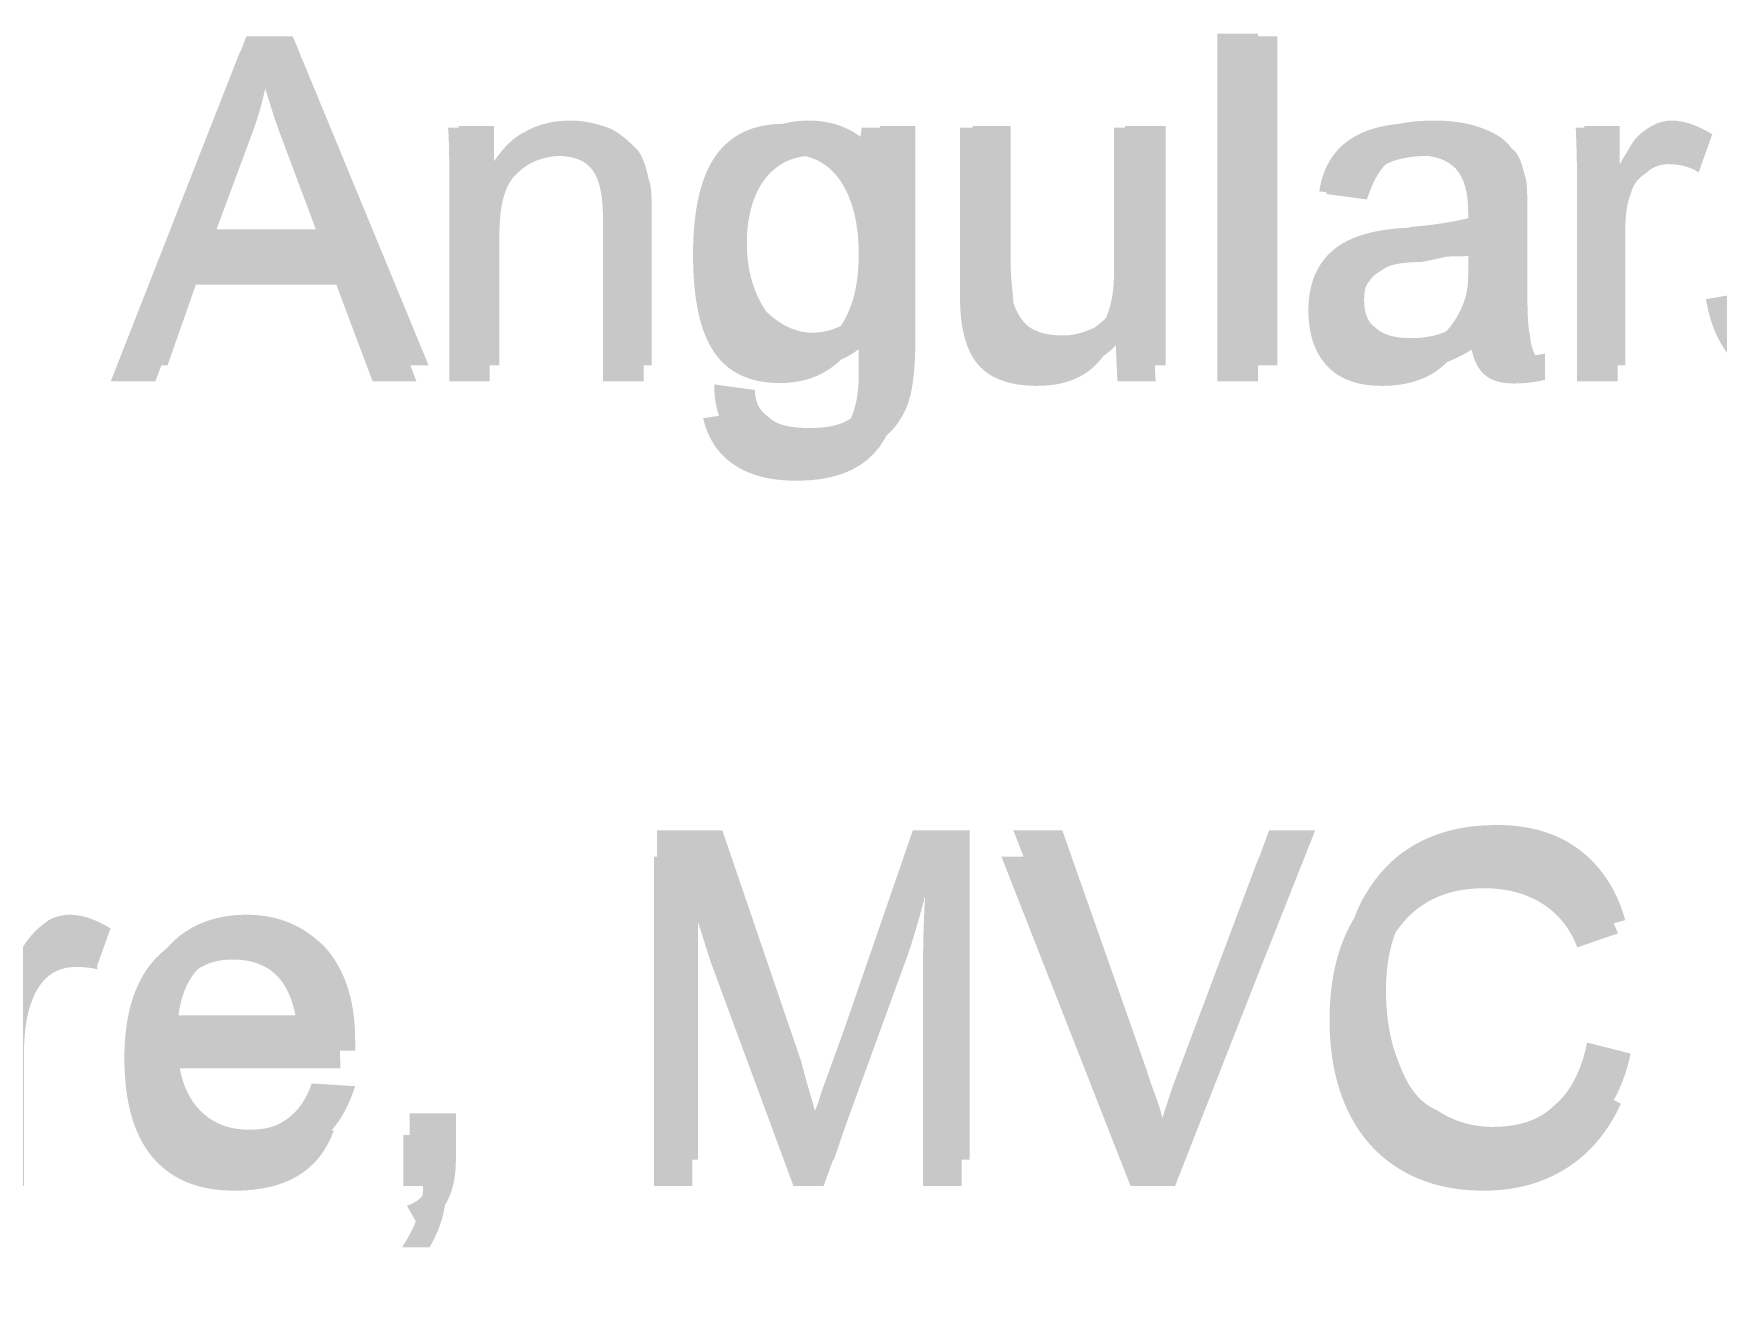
# Model space of a CAD drawing. Header units: millimetres. Extents: x 25 to 207, y 36 to 227.
# Drawn here: x 37.83 to 48.08, y 194.15 to 201.77 of the extents above; entities that cross this region are included whole.
import ezdxf

# ---------------------------------------------------------------- set-up
doc = ezdxf.new("R2010")
doc.units = ezdxf.units.MM
doc.header["$MEASUREMENT"] = 0
doc.layers.get('0').update_dxf_attribs({"linetype": 'CONTINUOUS'})
doc.styles.add('Arial$001', font='arial.ttf', dxfattribs={"height": 2.376})

msp = doc.modelspace()

# ---------------------------------------------------------------- hatches: boundary and pattern name
at = {"true_color": 0x000007}
h = msp.add_hatch(color=0, dxfattribs=at)
h.paths.add_polyline_path([(38.368, 199.751), (39.129, 201.754), (39.411, 201.754), (40.238, 199.751), (39.94, 199.751), (39.709, 200.364), (38.864, 200.364), (38.649, 199.751)])
edge = h.paths.add_edge_path()
edge.add_line((38.947, 200.579), (39.626, 200.579))
edge.add_line((39.626, 200.579), (39.411, 201.125))
edge.add_spline(control_points=[(39.411, 201.125), (39.344, 201.29), (39.295, 201.439), (39.262, 201.539), (39.262, 201.539), (39.245, 201.423), (39.212, 201.29), (39.162, 201.158)], knot_values=[0, 0, 0, 0, 0.125, 0.125, 0.125, 0.125, 1, 1, 1, 1], degree=3, periodic=0)
edge.add_line((39.162, 201.158), (38.947, 200.579))
edge = h.paths.add_edge_path()
edge.add_line((40.42, 199.751), (40.42, 201.208))
edge.add_line((40.42, 201.208), (40.635, 201.208))
edge.add_line((40.635, 201.208), (40.635, 200.993))
edge.add_spline(control_points=[(40.635, 200.993), (40.751, 201.158), (40.9, 201.241), (41.099, 201.241), (41.099, 201.241), (41.182, 201.241), (41.264, 201.224), (41.347, 201.191), (41.347, 201.191), (41.413, 201.158), (41.463, 201.108), (41.513, 201.059), (41.513, 201.059), (41.546, 201.009), (41.562, 200.959), (41.579, 200.877), (41.579, 200.877), (41.596, 200.844), (41.596, 200.761), (41.596, 200.645)], knot_values=[0, 0, 0, 0, 0.05, 0.05, 0.05, 0.05, 0.1, 0.1, 0.1, 0.1, 0.15, 0.15, 0.15, 0.15, 0.2, 0.2, 0.2, 0.2, 1, 1, 1, 1], degree=3, periodic=0)
edge.add_line((41.596, 200.645), (41.596, 199.751))
edge.add_line((41.596, 199.751), (41.347, 199.751))
edge.add_line((41.347, 199.751), (41.347, 200.628))
edge.add_spline(control_points=[(41.347, 200.628), (41.347, 200.728), (41.347, 200.81), (41.314, 200.86), (41.314, 200.86), (41.298, 200.91), (41.264, 200.943), (41.215, 200.976), (41.215, 200.976), (41.165, 201.009), (41.115, 201.026), (41.049, 201.026), (41.049, 201.026), (40.95, 201.026), (40.851, 200.993), (40.784, 200.926), (40.784, 200.926), (40.702, 200.86), (40.669, 200.728), (40.669, 200.546)], knot_values=[0, 0, 0, 0, 0.05, 0.05, 0.05, 0.05, 0.1, 0.1, 0.1, 0.1, 0.15, 0.15, 0.15, 0.15, 0.2, 0.2, 0.2, 0.2, 1, 1, 1, 1], degree=3, periodic=0)
edge.add_line((40.669, 200.546), (40.669, 199.751))
edge.add_line((40.669, 199.751), (40.42, 199.751))
edge = h.paths.add_edge_path()
edge.add_line((41.976, 199.635), (42.224, 199.602))
edge.add_spline(control_points=[(42.224, 199.602), (42.224, 199.519), (42.258, 199.47), (42.307, 199.437), (42.307, 199.437), (42.357, 199.387), (42.44, 199.37), (42.556, 199.37), (42.556, 199.37), (42.671, 199.37), (42.754, 199.387), (42.82, 199.437), (42.82, 199.437), (42.87, 199.486), (42.92, 199.553), (42.936, 199.635), (42.936, 199.635), (42.953, 199.685), (42.953, 199.784), (42.953, 199.95), (42.953, 199.95), (42.853, 199.817), (42.721, 199.751), (42.556, 199.751), (42.556, 199.751), (42.357, 199.751), (42.208, 199.817), (42.092, 199.966), (42.092, 199.966), (41.976, 200.115), (41.927, 200.281), (41.927, 200.479), (41.927, 200.479), (41.927, 200.628), (41.96, 200.744), (42.009, 200.877), (42.009, 200.877), (42.059, 200.993), (42.125, 201.075), (42.224, 201.142), (42.224, 201.142), (42.324, 201.208), (42.423, 201.241), (42.556, 201.241), (42.556, 201.241), (42.721, 201.241), (42.87, 201.175), (42.986, 201.026)], knot_values=[0, 0, 0, 0, 0.020833, 0.020833, 0.020833, 0.020833, 0.041667, 0.041667, 0.041667, 0.041667, 0.0625, 0.0625, 0.0625, 0.0625, 0.083333, 0.083333, 0.083333, 0.083333, 0.104167, 0.104167, 0.104167, 0.104167, 0.125, 0.125, 0.125, 0.125, 0.145833, 0.145833, 0.145833, 0.145833, 0.166667, 0.166667, 0.166667, 0.166667, 0.1875, 0.1875, 0.1875, 0.1875, 0.208333, 0.208333, 0.208333, 0.208333, 0.229167, 0.229167, 0.229167, 0.229167, 1, 1, 1, 1], degree=3, periodic=0)
edge.add_line((42.986, 201.026), (42.986, 201.208))
edge.add_line((42.986, 201.208), (43.201, 201.208))
edge.add_line((43.201, 201.208), (43.201, 199.95))
edge.add_spline(control_points=[(43.201, 199.95), (43.201, 199.718), (43.185, 199.569), (43.135, 199.47), (43.135, 199.47), (43.085, 199.37), (43.019, 199.304), (42.92, 199.255), (42.92, 199.255), (42.82, 199.188), (42.705, 199.172), (42.556, 199.172), (42.556, 199.172), (42.373, 199.172), (42.241, 199.205), (42.125, 199.288), (42.125, 199.288), (42.026, 199.354), (41.976, 199.47), (41.976, 199.635)], knot_values=[0, 0, 0, 0, 0.05, 0.05, 0.05, 0.05, 0.1, 0.1, 0.1, 0.1, 0.15, 0.15, 0.15, 0.15, 0.2, 0.2, 0.2, 0.2, 1, 1, 1, 1], degree=3, periodic=0)
edge = h.paths.add_edge_path()
edge.add_spline(control_points=[(42.175, 200.496), (42.175, 200.314), (42.224, 200.181), (42.291, 200.082), (42.291, 200.082), (42.373, 199.999), (42.473, 199.95), (42.572, 199.95), (42.572, 199.95), (42.688, 199.95), (42.787, 199.999), (42.87, 200.082), (42.87, 200.082), (42.936, 200.181), (42.969, 200.314), (42.969, 200.496), (42.969, 200.496), (42.969, 200.678), (42.936, 200.81), (42.853, 200.893), (42.853, 200.893), (42.787, 200.993), (42.688, 201.026), (42.572, 201.026), (42.572, 201.026), (42.473, 201.026), (42.373, 200.993), (42.291, 200.893), (42.291, 200.893), (42.224, 200.81), (42.175, 200.678), (42.175, 200.496)], knot_values=[0, 0, 0, 0, 0.03125, 0.03125, 0.03125, 0.03125, 0.0625, 0.0625, 0.0625, 0.0625, 0.09375, 0.09375, 0.09375, 0.09375, 0.125, 0.125, 0.125, 0.125, 0.15625, 0.15625, 0.15625, 0.15625, 0.1875, 0.1875, 0.1875, 0.1875, 0.21875, 0.21875, 0.21875, 0.21875, 1, 1, 1, 1], degree=3, periodic=0)
edge = h.paths.add_edge_path()
edge.add_line((44.492, 199.751), (44.492, 199.966))
edge.add_spline(control_points=[(44.492, 199.966), (44.393, 199.801), (44.227, 199.718), (44.045, 199.718), (44.045, 199.718), (43.946, 199.718), (43.88, 199.735), (43.797, 199.768), (43.797, 199.768), (43.731, 199.801), (43.665, 199.85), (43.631, 199.9), (43.631, 199.9), (43.598, 199.95), (43.565, 199.999), (43.549, 200.082), (43.549, 200.082), (43.549, 200.132), (43.549, 200.198), (43.549, 200.297)], knot_values=[0, 0, 0, 0, 0.05, 0.05, 0.05, 0.05, 0.1, 0.1, 0.1, 0.1, 0.15, 0.15, 0.15, 0.15, 0.2, 0.2, 0.2, 0.2, 1, 1, 1, 1], degree=3, periodic=0)
edge.add_line((43.549, 200.297), (43.549, 201.208))
edge.add_line((43.549, 201.208), (43.78, 201.208))
edge.add_line((43.78, 201.208), (43.78, 200.397))
edge.add_spline(control_points=[(43.78, 200.397), (43.78, 200.264), (43.797, 200.181), (43.797, 200.132), (43.797, 200.132), (43.813, 200.082), (43.847, 200.016), (43.896, 199.983), (43.896, 199.983), (43.946, 199.95), (44.012, 199.933), (44.095, 199.933), (44.095, 199.933), (44.161, 199.933), (44.227, 199.95), (44.294, 199.983), (44.294, 199.983), (44.36, 200.033), (44.409, 200.082), (44.426, 200.148), (44.426, 200.148), (44.459, 200.215), (44.476, 200.297), (44.476, 200.43)], knot_values=[0, 0, 0, 0, 0.041667, 0.041667, 0.041667, 0.041667, 0.083333, 0.083333, 0.083333, 0.083333, 0.125, 0.125, 0.125, 0.125, 0.166667, 0.166667, 0.166667, 0.166667, 0.208333, 0.208333, 0.208333, 0.208333, 1, 1, 1, 1], degree=3, periodic=0)
edge.add_line((44.476, 200.43), (44.476, 201.208))
edge.add_line((44.476, 201.208), (44.724, 201.208))
edge.add_line((44.724, 201.208), (44.724, 199.751))
edge.add_line((44.724, 199.751), (44.492, 199.751))
h.paths.add_polyline_path([(45.154, 199.751), (45.154, 201.754), (45.403, 201.754), (45.403, 199.751)])
edge = h.paths.add_edge_path()
edge.add_spline(control_points=[(46.694, 199.933), (46.611, 199.85), (46.511, 199.801), (46.429, 199.768), (46.429, 199.768), (46.346, 199.735), (46.263, 199.718), (46.164, 199.718), (46.164, 199.718), (45.998, 199.718), (45.883, 199.751), (45.8, 199.834), (45.8, 199.834), (45.7, 199.917), (45.667, 200.016), (45.667, 200.132), (45.667, 200.132), (45.667, 200.215), (45.684, 200.264), (45.717, 200.33), (45.717, 200.33), (45.75, 200.397), (45.783, 200.43), (45.833, 200.479), (45.833, 200.479), (45.899, 200.513), (45.949, 200.529), (46.015, 200.546), (46.015, 200.546), (46.065, 200.562), (46.131, 200.579), (46.23, 200.595), (46.23, 200.595), (46.429, 200.612), (46.578, 200.645), (46.677, 200.678), (46.677, 200.678), (46.677, 200.711), (46.677, 200.728), (46.677, 200.744), (46.677, 200.744), (46.677, 200.844), (46.66, 200.91), (46.611, 200.943), (46.611, 200.943), (46.545, 201.009), (46.445, 201.026), (46.329, 201.026), (46.329, 201.026), (46.214, 201.026), (46.131, 201.009), (46.065, 200.976), (46.065, 200.976), (46.015, 200.926), (45.982, 200.86), (45.949, 200.761)], knot_values=[0, 0, 0, 0, 0.017857, 0.017857, 0.017857, 0.017857, 0.035714, 0.035714, 0.035714, 0.035714, 0.053571, 0.053571, 0.053571, 0.053571, 0.071429, 0.071429, 0.071429, 0.071429, 0.089286, 0.089286, 0.089286, 0.089286, 0.107143, 0.107143, 0.107143, 0.107143, 0.125, 0.125, 0.125, 0.125, 0.142857, 0.142857, 0.142857, 0.142857, 0.160714, 0.160714, 0.160714, 0.160714, 0.178571, 0.178571, 0.178571, 0.178571, 0.196429, 0.196429, 0.196429, 0.196429, 0.214286, 0.214286, 0.214286, 0.214286, 0.232143, 0.232143, 0.232143, 0.232143, 1, 1, 1, 1], degree=3, periodic=0)
edge.add_line((45.949, 200.761), (45.7, 200.794))
edge.add_spline(control_points=[(45.7, 200.794), (45.734, 200.893), (45.767, 200.976), (45.816, 201.042), (45.816, 201.042), (45.866, 201.108), (45.932, 201.158), (46.031, 201.191), (46.031, 201.191), (46.131, 201.224), (46.23, 201.241), (46.363, 201.241), (46.363, 201.241), (46.478, 201.241), (46.578, 201.224), (46.66, 201.191), (46.66, 201.191), (46.743, 201.158), (46.793, 201.125), (46.826, 201.075), (46.826, 201.075), (46.876, 201.042), (46.892, 200.976), (46.909, 200.91), (46.909, 200.91), (46.925, 200.877), (46.925, 200.794), (46.925, 200.695)], knot_values=[0, 0, 0, 0, 0.035714, 0.035714, 0.035714, 0.035714, 0.071429, 0.071429, 0.071429, 0.071429, 0.107143, 0.107143, 0.107143, 0.107143, 0.142857, 0.142857, 0.142857, 0.142857, 0.178571, 0.178571, 0.178571, 0.178571, 0.214286, 0.214286, 0.214286, 0.214286, 1, 1, 1, 1], degree=3, periodic=0)
edge.add_line((46.925, 200.695), (46.925, 200.364))
edge.add_spline(control_points=[(46.925, 200.364), (46.925, 200.132), (46.925, 199.983), (46.942, 199.933), (46.942, 199.933), (46.942, 199.867), (46.975, 199.801), (47.008, 199.751)], knot_values=[0, 0, 0, 0, 0.125, 0.125, 0.125, 0.125, 1, 1, 1, 1], degree=3, periodic=0)
edge.add_line((47.008, 199.751), (46.743, 199.751))
edge.add_spline(control_points=[(46.743, 199.751), (46.71, 199.801), (46.694, 199.867), (46.694, 199.933)], knot_values=[0, 0, 0, 0, 1, 1, 1, 1], degree=3, periodic=0)
edge = h.paths.add_edge_path()
edge.add_spline(control_points=[(46.677, 200.479), (46.578, 200.446), (46.445, 200.413), (46.28, 200.38), (46.28, 200.38), (46.164, 200.38), (46.098, 200.364), (46.065, 200.347), (46.065, 200.347), (46.015, 200.314), (45.982, 200.297), (45.965, 200.264), (45.965, 200.264), (45.932, 200.231), (45.932, 200.181), (45.932, 200.148), (45.932, 200.148), (45.932, 200.082), (45.949, 200.016), (45.998, 199.983), (45.998, 199.983), (46.048, 199.933), (46.131, 199.917), (46.214, 199.917), (46.214, 199.917), (46.313, 199.917), (46.396, 199.933), (46.478, 199.983), (46.478, 199.983), (46.545, 200.016), (46.594, 200.066), (46.627, 200.148), (46.627, 200.148), (46.66, 200.198), (46.677, 200.281), (46.677, 200.397)], knot_values=[0, 0, 0, 0, 0.027778, 0.027778, 0.027778, 0.027778, 0.055556, 0.055556, 0.055556, 0.055556, 0.083333, 0.083333, 0.083333, 0.083333, 0.111111, 0.111111, 0.111111, 0.111111, 0.138889, 0.138889, 0.138889, 0.138889, 0.166667, 0.166667, 0.166667, 0.166667, 0.194444, 0.194444, 0.194444, 0.194444, 0.222222, 0.222222, 0.222222, 0.222222, 1, 1, 1, 1], degree=3, periodic=0)
edge.add_line((46.677, 200.397), (46.677, 200.479))
edge = h.paths.add_edge_path()
edge.add_line((47.273, 199.751), (47.273, 201.208))
edge.add_line((47.273, 201.208), (47.488, 201.208))
edge.add_line((47.488, 201.208), (47.488, 200.976))
edge.add_spline(control_points=[(47.488, 200.976), (47.554, 201.092), (47.604, 201.158), (47.654, 201.191), (47.654, 201.191), (47.703, 201.224), (47.753, 201.241), (47.803, 201.241), (47.803, 201.241), (47.885, 201.241), (47.968, 201.208), (48.051, 201.158)], knot_values=[0, 0, 0, 0, 0.083333, 0.083333, 0.083333, 0.083333, 0.166667, 0.166667, 0.166667, 0.166667, 1, 1, 1, 1], degree=3, periodic=0)
edge.add_line((48.051, 201.158), (47.968, 200.926))
edge.add_spline(control_points=[(47.968, 200.926), (47.918, 200.959), (47.852, 200.976), (47.786, 200.976), (47.786, 200.976), (47.736, 200.976), (47.687, 200.959), (47.654, 200.926), (47.654, 200.926), (47.604, 200.893), (47.571, 200.86), (47.554, 200.794), (47.554, 200.794), (47.521, 200.711), (47.521, 200.612), (47.521, 200.513)], knot_values=[0, 0, 0, 0, 0.0625, 0.0625, 0.0625, 0.0625, 0.125, 0.125, 0.125, 0.125, 0.1875, 0.1875, 0.1875, 0.1875, 1, 1, 1, 1], degree=3, periodic=0)
edge.add_line((47.521, 200.513), (47.521, 199.751))
edge.add_line((47.521, 199.751), (47.273, 199.751))
h = msp.add_hatch(color=0, dxfattribs=at)
edge = h.paths.add_edge_path()
edge.add_line((35.422, 195.63), (35.686, 195.563))
edge.add_spline(control_points=[(35.686, 195.563), (35.637, 195.332), (35.537, 195.166), (35.388, 195.067), (35.388, 195.067), (35.239, 194.951), (35.074, 194.885), (34.859, 194.885), (34.859, 194.885), (34.644, 194.885), (34.478, 194.934), (34.329, 195.017), (34.329, 195.017), (34.197, 195.1), (34.097, 195.232), (34.031, 195.398), (34.031, 195.398), (33.965, 195.563), (33.915, 195.746), (33.915, 195.944), (33.915, 195.944), (33.915, 196.143), (33.965, 196.325), (34.048, 196.49), (34.048, 196.49), (34.114, 196.639), (34.23, 196.755), (34.379, 196.838), (34.379, 196.838), (34.528, 196.921), (34.693, 196.954), (34.859, 196.954), (34.859, 196.954), (35.074, 196.954), (35.239, 196.904), (35.372, 196.805), (35.372, 196.805), (35.504, 196.706), (35.604, 196.557), (35.653, 196.375)], knot_values=[0, 0, 0, 0, 0.025, 0.025, 0.025, 0.025, 0.05, 0.05, 0.05, 0.05, 0.075, 0.075, 0.075, 0.075, 0.1, 0.1, 0.1, 0.1, 0.125, 0.125, 0.125, 0.125, 0.15, 0.15, 0.15, 0.15, 0.175, 0.175, 0.175, 0.175, 0.2, 0.2, 0.2, 0.2, 0.225, 0.225, 0.225, 0.225, 1, 1, 1, 1], degree=3, periodic=0)
edge.add_line((35.653, 196.375), (35.388, 196.308))
edge.add_spline(control_points=[(35.388, 196.308), (35.355, 196.457), (35.289, 196.573), (35.19, 196.639), (35.19, 196.639), (35.107, 196.706), (34.991, 196.739), (34.859, 196.739), (34.859, 196.739), (34.71, 196.739), (34.577, 196.689), (34.478, 196.623), (34.478, 196.623), (34.379, 196.54), (34.296, 196.441), (34.263, 196.325), (34.263, 196.325), (34.213, 196.192), (34.197, 196.077), (34.197, 195.944), (34.197, 195.944), (34.197, 195.762), (34.213, 195.613), (34.263, 195.497), (34.263, 195.497), (34.313, 195.365), (34.395, 195.266), (34.495, 195.216), (34.495, 195.216), (34.611, 195.15), (34.726, 195.117), (34.842, 195.117), (34.842, 195.117), (34.991, 195.117), (35.107, 195.15), (35.223, 195.249), (35.223, 195.249), (35.322, 195.332), (35.388, 195.464), (35.422, 195.63)], knot_values=[0, 0, 0, 0, 0.025, 0.025, 0.025, 0.025, 0.05, 0.05, 0.05, 0.05, 0.075, 0.075, 0.075, 0.075, 0.1, 0.1, 0.1, 0.1, 0.125, 0.125, 0.125, 0.125, 0.15, 0.15, 0.15, 0.15, 0.175, 0.175, 0.175, 0.175, 0.2, 0.2, 0.2, 0.2, 0.225, 0.225, 0.225, 0.225, 1, 1, 1, 1], degree=3, periodic=0)
edge = h.paths.add_edge_path()
edge.add_spline(control_points=[(35.902, 195.646), (35.902, 195.911), (35.984, 196.11), (36.133, 196.242), (36.133, 196.242), (36.249, 196.358), (36.415, 196.408), (36.58, 196.408), (36.58, 196.408), (36.779, 196.408), (36.944, 196.341), (37.077, 196.209), (37.077, 196.209), (37.209, 196.077), (37.259, 195.894), (37.259, 195.663), (37.259, 195.663), (37.259, 195.481), (37.242, 195.332), (37.176, 195.232), (37.176, 195.232), (37.126, 195.117), (37.044, 195.034), (36.944, 194.984), (36.944, 194.984), (36.828, 194.918), (36.713, 194.885), (36.58, 194.885), (36.58, 194.885), (36.382, 194.885), (36.216, 194.951), (36.1, 195.083), (36.1, 195.083), (35.968, 195.216), (35.902, 195.398), (35.902, 195.646)], knot_values=[0, 0, 0, 0, 0.027778, 0.027778, 0.027778, 0.027778, 0.055556, 0.055556, 0.055556, 0.055556, 0.083333, 0.083333, 0.083333, 0.083333, 0.111111, 0.111111, 0.111111, 0.111111, 0.138889, 0.138889, 0.138889, 0.138889, 0.166667, 0.166667, 0.166667, 0.166667, 0.194444, 0.194444, 0.194444, 0.194444, 0.222222, 0.222222, 0.222222, 0.222222, 1, 1, 1, 1], degree=3, periodic=0)
edge = h.paths.add_edge_path()
edge.add_spline(control_points=[(36.166, 195.646), (36.166, 195.464), (36.2, 195.315), (36.282, 195.232), (36.282, 195.232), (36.365, 195.133), (36.464, 195.1), (36.58, 195.1), (36.58, 195.1), (36.713, 195.1), (36.812, 195.133), (36.895, 195.232), (36.895, 195.232), (36.977, 195.332), (37.011, 195.464), (37.011, 195.663), (37.011, 195.663), (37.011, 195.828), (36.977, 195.977), (36.895, 196.06), (36.895, 196.06), (36.812, 196.159), (36.713, 196.209), (36.58, 196.209), (36.58, 196.209), (36.464, 196.209), (36.365, 196.159), (36.282, 196.06), (36.282, 196.06), (36.2, 195.977), (36.166, 195.828), (36.166, 195.646)], knot_values=[0, 0, 0, 0, 0.03125, 0.03125, 0.03125, 0.03125, 0.0625, 0.0625, 0.0625, 0.0625, 0.09375, 0.09375, 0.09375, 0.09375, 0.125, 0.125, 0.125, 0.125, 0.15625, 0.15625, 0.15625, 0.15625, 0.1875, 0.1875, 0.1875, 0.1875, 0.21875, 0.21875, 0.21875, 0.21875, 1, 1, 1, 1], degree=3, periodic=0)
edge = h.paths.add_edge_path()
edge.add_line((37.524, 194.918), (37.524, 196.375))
edge.add_line((37.524, 196.375), (37.739, 196.375))
edge.add_line((37.739, 196.375), (37.739, 196.159))
edge.add_spline(control_points=[(37.739, 196.159), (37.789, 196.259), (37.855, 196.325), (37.904, 196.358), (37.904, 196.358), (37.937, 196.391), (38.004, 196.408), (38.053, 196.408), (38.053, 196.408), (38.136, 196.408), (38.219, 196.375), (38.302, 196.325)], knot_values=[0, 0, 0, 0, 0.083333, 0.083333, 0.083333, 0.083333, 0.166667, 0.166667, 0.166667, 0.166667, 1, 1, 1, 1], degree=3, periodic=0)
edge.add_line((38.302, 196.325), (38.219, 196.093))
edge.add_spline(control_points=[(38.219, 196.093), (38.169, 196.126), (38.103, 196.159), (38.037, 196.159), (38.037, 196.159), (37.987, 196.159), (37.937, 196.143), (37.904, 196.11), (37.904, 196.11), (37.855, 196.077), (37.822, 196.027), (37.805, 195.961), (37.805, 195.961), (37.772, 195.878), (37.772, 195.779), (37.772, 195.679)], knot_values=[0, 0, 0, 0, 0.0625, 0.0625, 0.0625, 0.0625, 0.125, 0.125, 0.125, 0.125, 0.1875, 0.1875, 0.1875, 0.1875, 1, 1, 1, 1], degree=3, periodic=0)
edge.add_line((37.772, 195.679), (37.772, 194.918))
edge.add_line((37.772, 194.918), (37.524, 194.918))
edge = h.paths.add_edge_path()
edge.add_line((39.526, 195.381), (39.791, 195.365))
edge.add_spline(control_points=[(39.791, 195.365), (39.742, 195.216), (39.675, 195.1), (39.56, 195.017), (39.56, 195.017), (39.46, 194.934), (39.311, 194.885), (39.146, 194.885), (39.146, 194.885), (38.931, 194.885), (38.765, 194.951), (38.649, 195.083), (38.649, 195.083), (38.517, 195.216), (38.451, 195.398), (38.451, 195.63), (38.451, 195.63), (38.451, 195.878), (38.517, 196.077), (38.649, 196.209), (38.649, 196.209), (38.765, 196.341), (38.931, 196.408), (39.129, 196.408), (39.129, 196.408), (39.328, 196.408), (39.477, 196.341), (39.609, 196.209), (39.609, 196.209), (39.725, 196.077), (39.791, 195.894), (39.791, 195.646), (39.791, 195.646), (39.791, 195.63), (39.791, 195.613), (39.791, 195.58)], knot_values=[0, 0, 0, 0, 0.027778, 0.027778, 0.027778, 0.027778, 0.055556, 0.055556, 0.055556, 0.055556, 0.083333, 0.083333, 0.083333, 0.083333, 0.111111, 0.111111, 0.111111, 0.111111, 0.138889, 0.138889, 0.138889, 0.138889, 0.166667, 0.166667, 0.166667, 0.166667, 0.194444, 0.194444, 0.194444, 0.194444, 0.222222, 0.222222, 0.222222, 0.222222, 1, 1, 1, 1], degree=3, periodic=0)
edge.add_line((39.791, 195.58), (38.715, 195.58))
edge.add_spline(control_points=[(38.715, 195.58), (38.715, 195.431), (38.765, 195.299), (38.848, 195.216), (38.848, 195.216), (38.931, 195.133), (39.03, 195.1), (39.146, 195.1), (39.146, 195.1), (39.245, 195.1), (39.311, 195.117), (39.378, 195.166), (39.378, 195.166), (39.444, 195.216), (39.493, 195.282), (39.526, 195.381)], knot_values=[0, 0, 0, 0, 0.0625, 0.0625, 0.0625, 0.0625, 0.125, 0.125, 0.125, 0.125, 0.1875, 0.1875, 0.1875, 0.1875, 1, 1, 1, 1], degree=3, periodic=0)
edge = h.paths.add_edge_path()
edge.add_line((38.715, 195.795), (39.526, 195.795))
edge.add_spline(control_points=[(39.526, 195.795), (39.526, 195.911), (39.493, 195.994), (39.444, 196.06), (39.444, 196.06), (39.361, 196.159), (39.262, 196.209), (39.129, 196.209), (39.129, 196.209), (39.03, 196.209), (38.931, 196.159), (38.848, 196.093), (38.848, 196.093), (38.765, 196.01), (38.732, 195.911), (38.715, 195.795)], knot_values=[0, 0, 0, 0, 0.0625, 0.0625, 0.0625, 0.0625, 0.125, 0.125, 0.125, 0.125, 0.1875, 0.1875, 0.1875, 0.1875, 1, 1, 1, 1], degree=3, periodic=0)
edge = h.paths.add_edge_path()
edge.add_line((40.122, 194.918), (40.122, 195.199))
edge.add_line((40.122, 195.199), (40.404, 195.199))
edge.add_line((40.404, 195.199), (40.404, 194.918))
edge.add_spline(control_points=[(40.404, 194.918), (40.404, 194.819), (40.387, 194.736), (40.354, 194.67), (40.354, 194.67), (40.321, 194.603), (40.255, 194.554), (40.172, 194.521)], knot_values=[0, 0, 0, 0, 0.125, 0.125, 0.125, 0.125, 1, 1, 1, 1], degree=3, periodic=0)
edge.add_line((40.172, 194.521), (40.106, 194.637))
edge.add_spline(control_points=[(40.106, 194.637), (40.155, 194.653), (40.205, 194.686), (40.222, 194.736), (40.222, 194.736), (40.255, 194.769), (40.255, 194.835), (40.271, 194.918)], knot_values=[0, 0, 0, 0, 0.125, 0.125, 0.125, 0.125, 1, 1, 1, 1], degree=3, periodic=0)
edge.add_line((40.271, 194.918), (40.122, 194.918))
h = msp.add_hatch(color=0, dxfattribs=at)
edge = h.paths.add_edge_path()
edge.add_line((41.629, 194.918), (41.629, 196.921))
edge.add_line((41.629, 196.921), (42.026, 196.921))
edge.add_line((42.026, 196.921), (42.506, 195.514))
edge.add_spline(control_points=[(42.506, 195.514), (42.539, 195.381), (42.572, 195.282), (42.589, 195.216), (42.589, 195.216), (42.622, 195.282), (42.655, 195.398), (42.705, 195.53)], knot_values=[0, 0, 0, 0, 0.125, 0.125, 0.125, 0.125, 1, 1, 1, 1], degree=3, periodic=0)
edge.add_line((42.705, 195.53), (43.185, 196.921))
edge.add_line((43.185, 196.921), (43.532, 196.921))
edge.add_line((43.532, 196.921), (43.532, 194.918))
edge.add_line((43.532, 194.918), (43.284, 194.918))
edge.add_line((43.284, 194.918), (43.284, 196.606))
edge.add_line((43.284, 196.606), (42.705, 194.918))
edge.add_line((42.705, 194.918), (42.456, 194.918))
edge.add_line((42.456, 194.918), (41.877, 196.623))
edge.add_line((41.877, 196.623), (41.877, 194.918))
edge.add_line((41.877, 194.918), (41.629, 194.918))
edge = h.paths.add_edge_path()
edge.add_line((44.575, 194.918), (43.797, 196.921))
edge.add_line((43.797, 196.921), (44.095, 196.921))
edge.add_line((44.095, 196.921), (44.608, 195.464))
edge.add_spline(control_points=[(44.608, 195.464), (44.641, 195.348), (44.691, 195.249), (44.707, 195.15), (44.707, 195.15), (44.74, 195.249), (44.774, 195.365), (44.823, 195.464)], knot_values=[0, 0, 0, 0, 0.125, 0.125, 0.125, 0.125, 1, 1, 1, 1], degree=3, periodic=0)
edge.add_line((44.823, 195.464), (45.353, 196.921))
edge.add_line((45.353, 196.921), (45.634, 196.921))
edge.add_line((45.634, 196.921), (44.84, 194.918))
edge.add_line((44.84, 194.918), (44.575, 194.918))
edge = h.paths.add_edge_path()
edge.add_line((47.289, 195.63), (47.554, 195.563))
edge.add_spline(control_points=[(47.554, 195.563), (47.505, 195.332), (47.405, 195.166), (47.256, 195.067), (47.256, 195.067), (47.124, 194.951), (46.942, 194.885), (46.727, 194.885), (46.727, 194.885), (46.511, 194.885), (46.346, 194.934), (46.214, 195.017), (46.214, 195.017), (46.065, 195.1), (45.965, 195.232), (45.899, 195.398), (45.899, 195.398), (45.833, 195.563), (45.8, 195.746), (45.8, 195.944), (45.8, 195.944), (45.8, 196.143), (45.833, 196.325), (45.916, 196.49), (45.916, 196.49), (45.998, 196.639), (46.098, 196.755), (46.247, 196.838), (46.247, 196.838), (46.396, 196.921), (46.561, 196.954), (46.743, 196.954), (46.743, 196.954), (46.942, 196.954), (47.107, 196.904), (47.24, 196.805), (47.24, 196.805), (47.372, 196.706), (47.472, 196.557), (47.521, 196.375)], knot_values=[0, 0, 0, 0, 0.025, 0.025, 0.025, 0.025, 0.05, 0.05, 0.05, 0.05, 0.075, 0.075, 0.075, 0.075, 0.1, 0.1, 0.1, 0.1, 0.125, 0.125, 0.125, 0.125, 0.15, 0.15, 0.15, 0.15, 0.175, 0.175, 0.175, 0.175, 0.2, 0.2, 0.2, 0.2, 0.225, 0.225, 0.225, 0.225, 1, 1, 1, 1], degree=3, periodic=0)
edge.add_line((47.521, 196.375), (47.273, 196.308))
edge.add_spline(control_points=[(47.273, 196.308), (47.223, 196.457), (47.157, 196.573), (47.058, 196.639), (47.058, 196.639), (46.975, 196.706), (46.859, 196.739), (46.727, 196.739), (46.727, 196.739), (46.578, 196.739), (46.445, 196.689), (46.346, 196.623), (46.346, 196.623), (46.247, 196.54), (46.164, 196.441), (46.131, 196.325), (46.131, 196.325), (46.081, 196.192), (46.065, 196.077), (46.065, 195.944), (46.065, 195.944), (46.065, 195.762), (46.098, 195.613), (46.147, 195.497), (46.147, 195.497), (46.197, 195.365), (46.263, 195.266), (46.379, 195.216), (46.379, 195.216), (46.478, 195.15), (46.594, 195.117), (46.71, 195.117), (46.71, 195.117), (46.859, 195.117), (46.992, 195.15), (47.091, 195.249), (47.091, 195.249), (47.19, 195.332), (47.256, 195.464), (47.289, 195.63)], knot_values=[0, 0, 0, 0, 0.025, 0.025, 0.025, 0.025, 0.05, 0.05, 0.05, 0.05, 0.075, 0.075, 0.075, 0.075, 0.1, 0.1, 0.1, 0.1, 0.125, 0.125, 0.125, 0.125, 0.15, 0.15, 0.15, 0.15, 0.175, 0.175, 0.175, 0.175, 0.2, 0.2, 0.2, 0.2, 0.225, 0.225, 0.225, 0.225, 1, 1, 1, 1], degree=3, periodic=0)

# ---------------------------------------------------------------- texts
at = {"color": 0, "true_color": 0xffffff, "style": 'Arial$001'}
for s, height, p in [('• Angular, AngularJS, Angular material, AG Grid, Bootstrap, Java script, Typescript, JQuery. ', 2.00844, (25.308, 199.655)), ('•  .Net Core, MVC 5, Asp.Net Web Form, Windows Form, Objective-C. ', 2.0043, (25.308, 194.757))]:
    msp.add_text(s, height=height, dxfattribs=at).set_placement(p)

doc.saveas('drawing.dxf')
